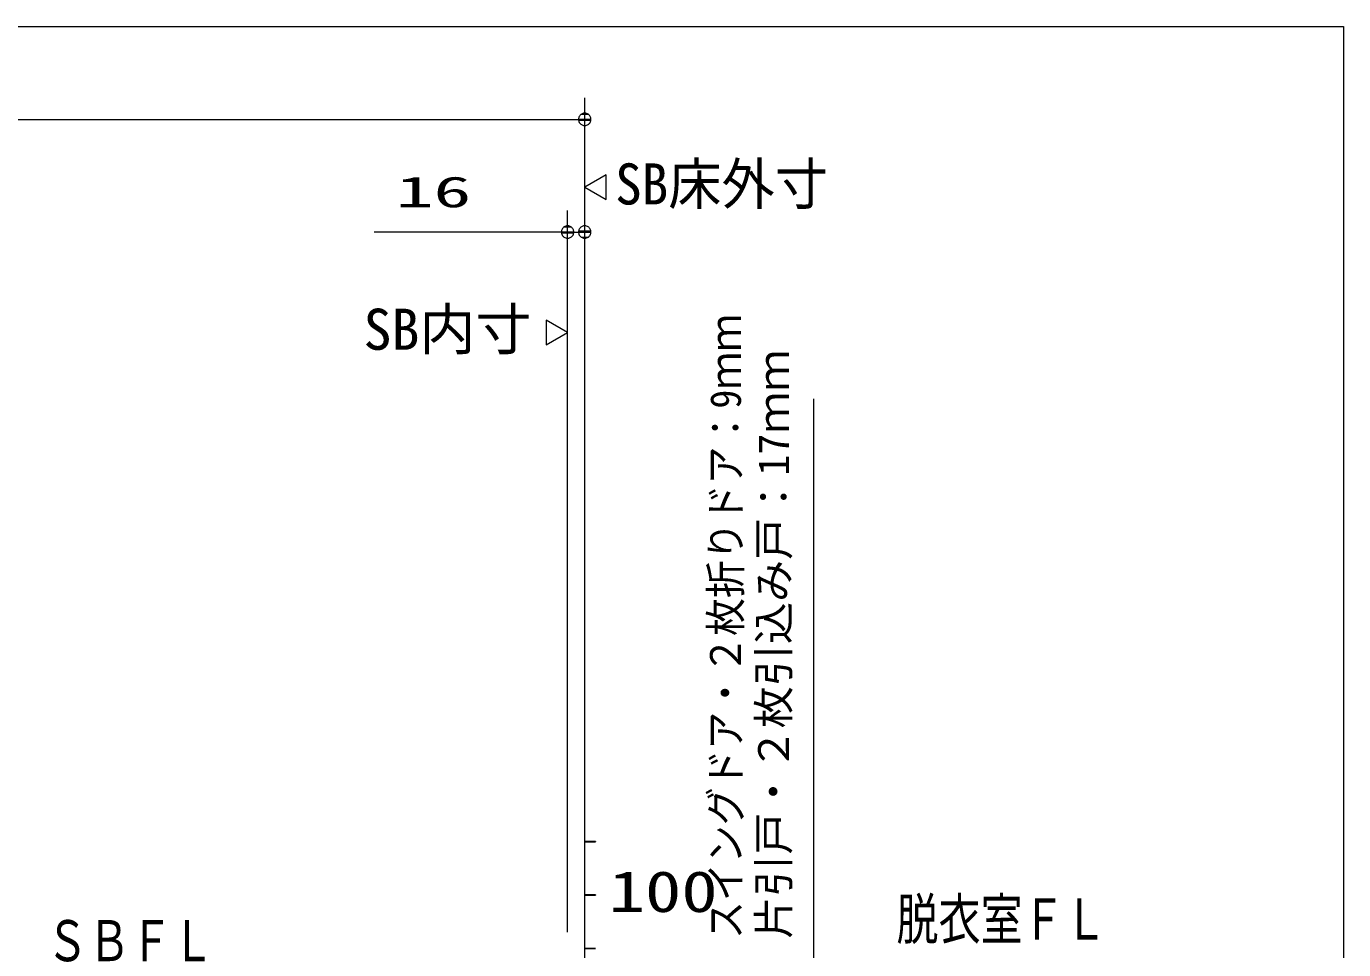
# Model space of a CAD drawing. Units: millimetres on the paper. Extents: x -305 to 305, y -152 to 152.
# Drawn here: x -79.1 to -17.5, y 62.2 to 105.4 of the extents above; entities that cross this region are included whole.
import ezdxf
from ezdxf.enums import TextEntityAlignment as Align

# ---------------------------------------------------------------- set-up
doc = ezdxf.new("R2010")
doc.units = ezdxf.units.MM
doc.layers.add('0-0_PV', color=7, linetype='Continuous', lineweight=9)
doc.layers.add('0-1_0', color=7, linetype='Continuous', lineweight=9)
doc.styles.add('ＭＳ ゴシック', font='')
doc.styles.get('ＭＳ ゴシック').set_extended_font_data('MS Gothic')

# ---------------------------------------------------------------- blocks, each defined once
blk = doc.blocks.new('_DOTSMALL')
at = {"layer": '0-1_0'}
for p, q in [((0.0746, 0.1), (-0.0746, 0.1)), ((0.1223, -0.0248), (-0.1223, -0.0248))]:
    blk.add_line(p, q, dxfattribs=at)
for points in [[(0.125, 0), (0.124, 0.0157), (0.1211, 0.0311), (0.1162, 0.046), (0.1095, 0.0602), (0.1011, 0.0735), (0.0911, 0.0856), (0.0797, 0.0963), (0.067, 0.1055), (0.0532, 0.1131), (0.0386, 0.1189), (0.0234, 0.1228), (0.0078, 0.1248), (-0.0078, 0.1248), (-0.0234, 0.1228), (-0.0386, 0.1189), (-0.0532, 0.1131), (-0.067, 0.1055), (-0.0797, 0.0963), (-0.0911, 0.0856), (-0.1011, 0.0735), (-0.1095, 0.0602), (-0.1162, 0.046), (-0.1211, 0.0311), (-0.124, 0.0157), (-0.125, 0), (0, 0)], [(-0.125, 0), (-0.124, -0.0157), (-0.1211, -0.0311), (-0.1162, -0.046), (-0.1095, -0.0602), (-0.1011, -0.0735), (-0.0911, -0.0856), (-0.0797, -0.0963), (-0.067, -0.1055), (-0.0532, -0.1131), (-0.0386, -0.1189), (-0.0234, -0.1228), (-0.0078, -0.1248), (0.0078, -0.1248), (0.0234, -0.1228), (0.0386, -0.1189), (0.0532, -0.1131), (0.067, -0.1055), (0.0797, -0.0963), (0.0911, -0.0856), (0.1011, -0.0735), (0.1095, -0.0602), (0.1162, -0.046), (0.1211, -0.0311), (0.124, -0.0157), (0.125, 0), (0, 0)]]:
    blk.add_lwpolyline(points, close=True, dxfattribs=at)

msp = doc.modelspace()

# ---------------------------------------------------------------- linework, layer by layer
at = {"layer": '0-0_PV'}
for p, q in [((-262.482, 105.355), (-17.482, 105.355)), ((-17.482, 105.355), (-17.482, -59.645)), ((-52.963, 62.237), (-52.963, 102.005)), ((-122.963, 101.005), (-52.963, 101.005)), ((-51.963, 98.413), (-52.963, 97.835)), ((-51.963, 97.258), (-51.963, 98.413)), ((-52.963, 97.835), (-51.963, 97.258)), ((-53.763, 63.002), (-53.763, 96.737)), ((-52.963, 65.737), (-52.963, 96.737)), ((-53.763, 95.737), (-62.803, 95.737)), ((-53.763, 95.737), (-52.963, 95.737)), ((-54.763, 91.614), (-54.763, 90.46)), ((-53.763, 91.037), (-54.763, 91.614)), ((-54.763, 90.46), (-53.763, 91.037)), ((-52.958, 67.537), (-52.968, 67.537)), ((-52.958, 67.337), (-52.968, 67.337)), ((-52.958, 67.137), (-52.968, 67.137)), ((-52.958, 66.937), (-52.968, 66.937)), ((-52.958, 66.737), (-52.968, 66.737)), ((-52.958, 66.537), (-52.968, 66.537)), ((-52.958, 66.337), (-52.968, 66.337)), ((-52.958, 66.137), (-52.968, 66.137)), ((-52.958, 65.937), (-52.968, 65.937)), ((-52.958, 65.737), (-52.968, 65.737)), ((-52.958, 65.537), (-52.968, 65.537)), ((-52.958, 65.337), (-52.968, 65.337)), ((-52.958, 65.137), (-52.968, 65.137)), ((-52.958, 64.937), (-52.968, 64.937)), ((-52.958, 64.737), (-52.968, 64.737)), ((-52.958, 64.537), (-52.968, 64.537)), ((-52.958, 64.337), (-52.968, 64.337)), ((-52.958, 64.137), (-52.968, 64.137)), ((-52.958, 63.937), (-52.968, 63.937)), ((-52.958, 63.737), (-52.968, 63.737)), ((-52.958, 63.537), (-52.968, 63.537)), ((-52.958, 63.337), (-52.968, 63.337)), ((-52.958, 63.137), (-52.968, 63.137)), ((-52.958, 62.937), (-52.968, 62.937)), ((-52.958, 62.737), (-52.968, 62.737)), ((-52.958, 62.537), (-52.968, 62.537)), ((-52.958, 62.337), (-52.968, 62.337))]:
    msp.add_line(p, q, dxfattribs=at)
for points in [[(-52.958, 67.687), (-52.958, 67.688), (-52.958, 67.688), (-52.958, 67.689), (-52.958, 67.689), (-52.959, 67.69), (-52.959, 67.69), (-52.96, 67.691), (-52.96, 67.691), (-52.961, 67.692), (-52.961, 67.692), (-52.962, 67.692), (-52.962, 67.692), (-52.963, 67.692), (-52.964, 67.692), (-52.964, 67.692), (-52.965, 67.692), (-52.965, 67.691), (-52.966, 67.691), (-52.966, 67.69), (-52.967, 67.69), (-52.967, 67.689), (-52.967, 67.689), (-52.968, 67.688), (-52.968, 67.688), (-52.968, 67.687), (-52.963, 67.687)], [(-52.968, 67.687), (-52.968, 36.437), (-52.958, 36.437), (-52.958, 67.687)], [(-52.963, 67.237), (-52.963, 67.242), (-52.963, 67.242), (-52.964, 67.242), (-52.965, 67.242), (-52.965, 67.241), (-52.966, 67.241), (-52.966, 67.241), (-52.967, 67.24), (-52.967, 67.24), (-52.967, 67.239), (-52.968, 67.239), (-52.968, 67.238), (-52.968, 67.237), (-52.968, 67.237), (-52.968, 67.236), (-52.968, 67.236), (-52.967, 67.235), (-52.967, 67.234), (-52.967, 67.234), (-52.966, 67.233), (-52.966, 67.233), (-52.965, 67.233), (-52.965, 67.232), (-52.964, 67.232), (-52.963, 67.232), (-52.963, 67.232)], [(-52.463, 67.242), (-52.963, 67.242), (-52.963, 67.232), (-52.463, 67.232)], [(-52.463, 67.232), (-52.462, 67.232), (-52.462, 67.232), (-52.461, 67.232), (-52.46, 67.233), (-52.46, 67.233), (-52.459, 67.233), (-52.459, 67.234), (-52.459, 67.234), (-52.458, 67.235), (-52.458, 67.236), (-52.458, 67.236), (-52.458, 67.237), (-52.458, 67.237), (-52.458, 67.238), (-52.458, 67.239), (-52.458, 67.239), (-52.459, 67.24), (-52.459, 67.24), (-52.459, 67.241), (-52.46, 67.241), (-52.46, 67.241), (-52.461, 67.242), (-52.462, 67.242), (-52.462, 67.242), (-52.463, 67.242), (-52.463, 67.237)], [(-52.963, 64.737), (-52.963, 64.742), (-52.963, 64.742), (-52.964, 64.742), (-52.965, 64.742), (-52.965, 64.741), (-52.966, 64.741), (-52.966, 64.741), (-52.967, 64.74), (-52.967, 64.74), (-52.967, 64.739), (-52.968, 64.739), (-52.968, 64.738), (-52.968, 64.737), (-52.968, 64.737), (-52.968, 64.736), (-52.968, 64.736), (-52.967, 64.735), (-52.967, 64.734), (-52.967, 64.734), (-52.966, 64.733), (-52.966, 64.733), (-52.965, 64.733), (-52.965, 64.732), (-52.964, 64.732), (-52.963, 64.732), (-52.963, 64.732)], [(-52.463, 64.742), (-52.963, 64.742), (-52.963, 64.732), (-52.463, 64.732)], [(-52.463, 64.732), (-52.462, 64.732), (-52.462, 64.732), (-52.461, 64.732), (-52.46, 64.733), (-52.46, 64.733), (-52.459, 64.733), (-52.459, 64.734), (-52.459, 64.734), (-52.458, 64.735), (-52.458, 64.736), (-52.458, 64.736), (-52.458, 64.737), (-52.458, 64.737), (-52.458, 64.738), (-52.458, 64.739), (-52.458, 64.739), (-52.459, 64.74), (-52.459, 64.74), (-52.459, 64.741), (-52.46, 64.741), (-52.46, 64.741), (-52.461, 64.742), (-52.462, 64.742), (-52.462, 64.742), (-52.463, 64.742), (-52.463, 64.737)], [(-52.963, 62.237), (-52.963, 62.242), (-52.963, 62.242), (-52.964, 62.242), (-52.965, 62.242), (-52.965, 62.241), (-52.966, 62.241), (-52.966, 62.241), (-52.967, 62.24), (-52.967, 62.24), (-52.967, 62.239), (-52.968, 62.239), (-52.968, 62.238), (-52.968, 62.237), (-52.968, 62.237), (-52.968, 62.236), (-52.968, 62.236), (-52.967, 62.235), (-52.967, 62.234), (-52.967, 62.234), (-52.966, 62.233), (-52.966, 62.233), (-52.965, 62.233), (-52.965, 62.232), (-52.964, 62.232), (-52.963, 62.232), (-52.963, 62.232)], [(-52.463, 62.242), (-52.963, 62.242), (-52.963, 62.232), (-52.463, 62.232)], [(-52.463, 62.232), (-52.462, 62.232), (-52.462, 62.232), (-52.461, 62.232), (-52.46, 62.233), (-52.46, 62.233), (-52.459, 62.233), (-52.459, 62.234), (-52.459, 62.234), (-52.458, 62.235), (-52.458, 62.236), (-52.458, 62.236), (-52.458, 62.237), (-52.458, 62.237), (-52.458, 62.238), (-52.458, 62.239), (-52.458, 62.239), (-52.459, 62.24), (-52.459, 62.24), (-52.459, 62.241), (-52.46, 62.241), (-52.46, 62.241), (-52.461, 62.242), (-52.462, 62.242), (-52.462, 62.242), (-52.463, 62.242), (-52.463, 62.237)]]:
    msp.add_lwpolyline(points, close=True, dxfattribs=at)
at = {"layer": '0-1_0'}
msp.add_lwpolyline([(-42.255, 59.74), (-42.255, 60.59), (-42.255, 87.935)], dxfattribs=at)

# ---------------------------------------------------------------- block references
at = {"layer": '0-0_PV', "xscale": 2.32, "yscale": 2.32}
for p in [(-52.963, 101.005), (-53.763, 95.737)]:
    msp.add_blockref('_DOTSMALL', p, dxfattribs=at)
at = {"layer": '0-0_PV', "xscale": 2.32, "yscale": 2.32, "rotation": 180}
msp.add_blockref('_DOTSMALL', (-52.963, 95.737), dxfattribs=at)

# ---------------------------------------------------------------- texts
at = {"layer": '0-0_PV', "style": 'ＭＳ ゴシック'}
for s, height, width, p in [('SB床外寸', 1.921, 0.95, (-51.54, 96.449)), ('16', 1.444, 1.8, (-61.803, 96.46)), ('100', 1.921, 1.3, (-51.844, 63.367)), ('脱衣室ＦＬ', 1.921, 0.75, (-38.386, 62.079)), ('ＳＢＦＬ', 1.921, 0.75, (-78.141, 61.069))]:
    msp.add_text(s, height=height, dxfattribs=dict(at, width=width)).set_placement(p, align=Align.BOTTOM_LEFT)
msp.add_text('SB内寸', height=1.921, dxfattribs=at).set_placement((-63.304, 89.655), align=Align.BOTTOM_LEFT)
at = {"layer": '0-1_0', "style": 'ＭＳ ゴシック', "width": 0.9}
msp.add_text('スイングドア・２枚折りドア：9ｍｍ', height=1.443, rotation=90, dxfattribs=at).set_placement((-45.227, 62.683), align=Align.BOTTOM_LEFT)
at = {"layer": '0-1_0', "style": 'ＭＳ ゴシック'}
msp.add_text('片引戸・２枚引込み戸：17ｍｍ', height=1.443, rotation=90, dxfattribs=at).set_placement((-42.977, 62.693), align=Align.BOTTOM_LEFT)

doc.saveas('drawing.dxf')
